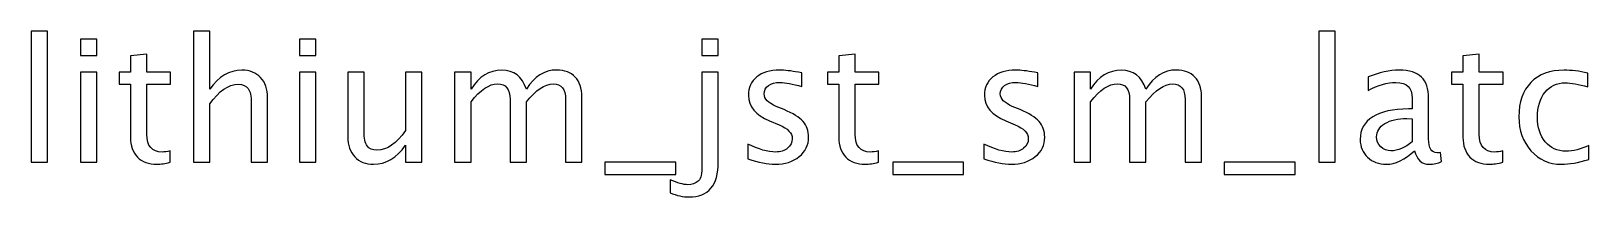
# Model space of a CAD drawing. Header units: centimetres. Extents: x -32.7 to 32.7, y -29.5 to 43.7.
# Drawn here: x 9.73 to 21.32, y -12.59 to -11.35 of the extents above; entities that cross this region are included whole.
import ezdxf

# ---------------------------------------------------------------- set-up
doc = ezdxf.new("R2010")
doc.units = ezdxf.units.CM
doc.header["$MEASUREMENT"] = 0
doc.layers.add('Layer 1', color=7, linetype='Continuous')

msp = doc.modelspace()

# ---------------------------------------------------------------- linework, layer by layer
at = {"layer": 'Layer 1'}
for points, knots in [([(9.72584, -12.32956), (9.72584, -12.32956), (9.72584, -11.35039), (9.72584, -11.35039), (9.72584, -11.35039), (9.72584, -11.35039), (9.84776, -11.35039), (9.84776, -11.35039), (9.84776, -11.35039), (9.84776, -11.35039), (9.84776, -12.32956), (9.84776, -12.32956), (9.84776, -12.32956), (9.84776, -12.32956), (9.72584, -12.32956), (9.72584, -12.32956)], [0, 0, 0, 0, 0.2, 0.2, 0.2, 0.2, 0.4, 0.4, 0.4, 0.4, 0.6, 0.6, 0.6, 0.6, 1, 1, 1, 1]), ([(10.93488, -12.32956), (10.93488, -12.32956), (10.93488, -11.35039), (10.93488, -11.35039), (10.93488, -11.35039), (10.93488, -11.35039), (11.0568, -11.35039), (11.0568, -11.35039), (11.0568, -11.35039), (11.0568, -11.35039), (11.0568, -11.78367), (11.0568, -11.78367), (11.0568, -11.78367), (11.12136, -11.68948), (11.20052, -11.64249), (11.29408, -11.64249), (11.29408, -11.64249), (11.35292, -11.64249), (11.3997, -11.6609), (11.4342, -11.69795), (11.4342, -11.69795), (11.4687, -11.73478), (11.48606, -11.78452), (11.48606, -11.84675), (11.48606, -11.84675), (11.48606, -11.84675), (11.48606, -12.32956), (11.48606, -12.32956), (11.48606, -12.32956), (11.48606, -12.32956), (11.36414, -12.32956), (11.36414, -12.32956), (11.36414, -12.32956), (11.36414, -12.32956), (11.36414, -11.88654), (11.36414, -11.88654), (11.36414, -11.88654), (11.36414, -11.83659), (11.35673, -11.80103), (11.34213, -11.77986), (11.34213, -11.77986), (11.32731, -11.75848), (11.30297, -11.7479), (11.26889, -11.7479), (11.26889, -11.7479), (11.19396, -11.7479), (11.12326, -11.79679), (11.0568, -11.89458), (11.0568, -11.89458), (11.0568, -11.89458), (11.0568, -12.32956), (11.0568, -12.32956), (11.0568, -12.32956), (11.0568, -12.32956), (10.93488, -12.32956), (10.93488, -12.32956)], [0, 0, 0, 0, 0.06666667, 0.06666667, 0.06666667, 0.06666667, 0.13333333, 0.13333333, 0.13333333, 0.13333333, 0.2, 0.2, 0.2, 0.2, 0.26666667, 0.26666667, 0.26666667, 0.26666667, 0.33333333, 0.33333333, 0.33333333, 0.33333333, 0.4, 0.4, 0.4, 0.4, 0.46666667, 0.46666667, 0.46666667, 0.46666667, 0.53333333, 0.53333333, 0.53333333, 0.53333333, 0.6, 0.6, 0.6, 0.6, 0.66666667, 0.66666667, 0.66666667, 0.66666667, 0.73333333, 0.73333333, 0.73333333, 0.73333333, 0.8, 0.8, 0.8, 0.8, 0.86666667, 0.86666667, 0.86666667, 0.86666667, 1, 1, 1, 1]), ([(19.31118, -12.32956), (19.31118, -12.32956), (19.31118, -11.35039), (19.31118, -11.35039), (19.31118, -11.35039), (19.31118, -11.35039), (19.4331, -11.35039), (19.4331, -11.35039), (19.4331, -11.35039), (19.4331, -11.35039), (19.4331, -12.32956), (19.4331, -12.32956), (19.4331, -12.32956), (19.4331, -12.32956), (19.31118, -12.32956), (19.31118, -12.32956)], [0, 0, 0, 0, 0.2, 0.2, 0.2, 0.2, 0.4, 0.4, 0.4, 0.4, 0.6, 0.6, 0.6, 0.6, 1, 1, 1, 1]), ([(10.09287, -11.53327), (10.09287, -11.53327), (10.09287, -11.41135), (10.09287, -11.41135), (10.09287, -11.41135), (10.09287, -11.41135), (10.21479, -11.41135), (10.21479, -11.41135), (10.21479, -11.41135), (10.21479, -11.41135), (10.21479, -11.53327), (10.21479, -11.53327), (10.21479, -11.53327), (10.21479, -11.53327), (10.09287, -11.53327), (10.09287, -11.53327)], [0, 0, 0, 0, 0.2, 0.2, 0.2, 0.2, 0.4, 0.4, 0.4, 0.4, 0.6, 0.6, 0.6, 0.6, 1, 1, 1, 1]), ([(11.72313, -11.53327), (11.72313, -11.53327), (11.72313, -11.41135), (11.72313, -11.41135), (11.72313, -11.41135), (11.72313, -11.41135), (11.84505, -11.41135), (11.84505, -11.41135), (11.84505, -11.41135), (11.84505, -11.41135), (11.84505, -11.53327), (11.84505, -11.53327), (11.84505, -11.53327), (11.84505, -11.53327), (11.72313, -11.53327), (11.72313, -11.53327)], [0, 0, 0, 0, 0.2, 0.2, 0.2, 0.2, 0.4, 0.4, 0.4, 0.4, 0.6, 0.6, 0.6, 0.6, 1, 1, 1, 1]), ([(14.71949, -11.53327), (14.71949, -11.53327), (14.71949, -11.41135), (14.71949, -11.41135), (14.71949, -11.41135), (14.71949, -11.41135), (14.84141, -11.41135), (14.84141, -11.41135), (14.84141, -11.41135), (14.84141, -11.41135), (14.84141, -11.53327), (14.84141, -11.53327), (14.84141, -11.53327), (14.84141, -11.53327), (14.71949, -11.53327), (14.71949, -11.53327)], [0, 0, 0, 0, 0.2, 0.2, 0.2, 0.2, 0.4, 0.4, 0.4, 0.4, 0.6, 0.6, 0.6, 0.6, 1, 1, 1, 1]), ([(10.76089, -12.32935), (10.72321, -12.33972), (10.69041, -12.3448), (10.66268, -12.3448), (10.66268, -12.3448), (10.60045, -12.3448), (10.55198, -12.32702), (10.51726, -12.29146), (10.51726, -12.29146), (10.48234, -12.2559), (10.46498, -12.20658), (10.46498, -12.14329), (10.46498, -12.14329), (10.46498, -12.14329), (10.46498, -11.7479), (10.46498, -11.7479), (10.46498, -11.7479), (10.46498, -11.7479), (10.38074, -11.7479), (10.38074, -11.7479), (10.38074, -11.7479), (10.38074, -11.7479), (10.38074, -11.65646), (10.38074, -11.65646), (10.38074, -11.65646), (10.38074, -11.65646), (10.46498, -11.65646), (10.46498, -11.65646), (10.46498, -11.65646), (10.46498, -11.65646), (10.46498, -11.53475), (10.46498, -11.53475), (10.46498, -11.53475), (10.46498, -11.53475), (10.5869, -11.52311), (10.5869, -11.52311), (10.5869, -11.52311), (10.5869, -11.52311), (10.5869, -11.65646), (10.5869, -11.65646), (10.5869, -11.65646), (10.5869, -11.65646), (10.76343, -11.65646), (10.76343, -11.65646), (10.76343, -11.65646), (10.76343, -11.65646), (10.76343, -11.7479), (10.76343, -11.7479), (10.76343, -11.7479), (10.76343, -11.7479), (10.5869, -11.7479), (10.5869, -11.7479), (10.5869, -11.7479), (10.5869, -11.7479), (10.5869, -12.12128), (10.5869, -12.12128), (10.5869, -12.12128), (10.5869, -12.20933), (10.62521, -12.25336), (10.70162, -12.25336), (10.70162, -12.25336), (10.71792, -12.25336), (10.73761, -12.25061), (10.76089, -12.24532), (10.76089, -12.24532), (10.76089, -12.24532), (10.76089, -12.32935), (10.76089, -12.32935)], [0, 0, 0, 0, 0.05555556, 0.05555556, 0.05555556, 0.05555556, 0.11111111, 0.11111111, 0.11111111, 0.11111111, 0.16666667, 0.16666667, 0.16666667, 0.16666667, 0.22222222, 0.22222222, 0.22222222, 0.22222222, 0.27777778, 0.27777778, 0.27777778, 0.27777778, 0.33333333, 0.33333333, 0.33333333, 0.33333333, 0.38888889, 0.38888889, 0.38888889, 0.38888889, 0.44444444, 0.44444444, 0.44444444, 0.44444444, 0.5, 0.5, 0.5, 0.5, 0.55555556, 0.55555556, 0.55555556, 0.55555556, 0.61111111, 0.61111111, 0.61111111, 0.61111111, 0.66666667, 0.66666667, 0.66666667, 0.66666667, 0.72222222, 0.72222222, 0.72222222, 0.72222222, 0.77777778, 0.77777778, 0.77777778, 0.77777778, 0.83333333, 0.83333333, 0.83333333, 0.83333333, 0.88888889, 0.88888889, 0.88888889, 0.88888889, 1, 1, 1, 1]), ([(16.03394, -12.32935), (15.99626, -12.33972), (15.96346, -12.3448), (15.93573, -12.3448), (15.93573, -12.3448), (15.8735, -12.3448), (15.82503, -12.32702), (15.79031, -12.29146), (15.79031, -12.29146), (15.75539, -12.2559), (15.73803, -12.20658), (15.73803, -12.14329), (15.73803, -12.14329), (15.73803, -12.14329), (15.73803, -11.7479), (15.73803, -11.7479), (15.73803, -11.7479), (15.73803, -11.7479), (15.65379, -11.7479), (15.65379, -11.7479), (15.65379, -11.7479), (15.65379, -11.7479), (15.65379, -11.65646), (15.65379, -11.65646), (15.65379, -11.65646), (15.65379, -11.65646), (15.73803, -11.65646), (15.73803, -11.65646), (15.73803, -11.65646), (15.73803, -11.65646), (15.73803, -11.53475), (15.73803, -11.53475), (15.73803, -11.53475), (15.73803, -11.53475), (15.85995, -11.52311), (15.85995, -11.52311), (15.85995, -11.52311), (15.85995, -11.52311), (15.85995, -11.65646), (15.85995, -11.65646), (15.85995, -11.65646), (15.85995, -11.65646), (16.03648, -11.65646), (16.03648, -11.65646), (16.03648, -11.65646), (16.03648, -11.65646), (16.03648, -11.7479), (16.03648, -11.7479), (16.03648, -11.7479), (16.03648, -11.7479), (15.85995, -11.7479), (15.85995, -11.7479), (15.85995, -11.7479), (15.85995, -11.7479), (15.85995, -12.12128), (15.85995, -12.12128), (15.85995, -12.12128), (15.85995, -12.20933), (15.89826, -12.25336), (15.97467, -12.25336), (15.97467, -12.25336), (15.99097, -12.25336), (16.01066, -12.25061), (16.03394, -12.24532), (16.03394, -12.24532), (16.03394, -12.24532), (16.03394, -12.32935), (16.03394, -12.32935)], [0, 0, 0, 0, 0.05555556, 0.05555556, 0.05555556, 0.05555556, 0.11111111, 0.11111111, 0.11111111, 0.11111111, 0.16666667, 0.16666667, 0.16666667, 0.16666667, 0.22222222, 0.22222222, 0.22222222, 0.22222222, 0.27777778, 0.27777778, 0.27777778, 0.27777778, 0.33333333, 0.33333333, 0.33333333, 0.33333333, 0.38888889, 0.38888889, 0.38888889, 0.38888889, 0.44444444, 0.44444444, 0.44444444, 0.44444444, 0.5, 0.5, 0.5, 0.5, 0.55555556, 0.55555556, 0.55555556, 0.55555556, 0.61111111, 0.61111111, 0.61111111, 0.61111111, 0.66666667, 0.66666667, 0.66666667, 0.66666667, 0.72222222, 0.72222222, 0.72222222, 0.72222222, 0.77777778, 0.77777778, 0.77777778, 0.77777778, 0.83333333, 0.83333333, 0.83333333, 0.83333333, 0.88888889, 0.88888889, 0.88888889, 0.88888889, 1, 1, 1, 1]), ([(20.68045, -12.32935), (20.64277, -12.33972), (20.60997, -12.3448), (20.58224, -12.3448), (20.58224, -12.3448), (20.52001, -12.3448), (20.47154, -12.32702), (20.43682, -12.29146), (20.43682, -12.29146), (20.4019, -12.2559), (20.38454, -12.20658), (20.38454, -12.14329), (20.38454, -12.14329), (20.38454, -12.14329), (20.38454, -11.7479), (20.38454, -11.7479), (20.38454, -11.7479), (20.38454, -11.7479), (20.3003, -11.7479), (20.3003, -11.7479), (20.3003, -11.7479), (20.3003, -11.7479), (20.3003, -11.65646), (20.3003, -11.65646), (20.3003, -11.65646), (20.3003, -11.65646), (20.38454, -11.65646), (20.38454, -11.65646), (20.38454, -11.65646), (20.38454, -11.65646), (20.38454, -11.53475), (20.38454, -11.53475), (20.38454, -11.53475), (20.38454, -11.53475), (20.50646, -11.52311), (20.50646, -11.52311), (20.50646, -11.52311), (20.50646, -11.52311), (20.50646, -11.65646), (20.50646, -11.65646), (20.50646, -11.65646), (20.50646, -11.65646), (20.68299, -11.65646), (20.68299, -11.65646), (20.68299, -11.65646), (20.68299, -11.65646), (20.68299, -11.7479), (20.68299, -11.7479), (20.68299, -11.7479), (20.68299, -11.7479), (20.50646, -11.7479), (20.50646, -11.7479), (20.50646, -11.7479), (20.50646, -11.7479), (20.50646, -12.12128), (20.50646, -12.12128), (20.50646, -12.12128), (20.50646, -12.20933), (20.54477, -12.25336), (20.62118, -12.25336), (20.62118, -12.25336), (20.63748, -12.25336), (20.65717, -12.25061), (20.68045, -12.24532), (20.68045, -12.24532), (20.68045, -12.24532), (20.68045, -12.32935), (20.68045, -12.32935)], [0, 0, 0, 0, 0.05555556, 0.05555556, 0.05555556, 0.05555556, 0.11111111, 0.11111111, 0.11111111, 0.11111111, 0.16666667, 0.16666667, 0.16666667, 0.16666667, 0.22222222, 0.22222222, 0.22222222, 0.22222222, 0.27777778, 0.27777778, 0.27777778, 0.27777778, 0.33333333, 0.33333333, 0.33333333, 0.33333333, 0.38888889, 0.38888889, 0.38888889, 0.38888889, 0.44444444, 0.44444444, 0.44444444, 0.44444444, 0.5, 0.5, 0.5, 0.5, 0.55555556, 0.55555556, 0.55555556, 0.55555556, 0.61111111, 0.61111111, 0.61111111, 0.61111111, 0.66666667, 0.66666667, 0.66666667, 0.66666667, 0.72222222, 0.72222222, 0.72222222, 0.72222222, 0.77777778, 0.77777778, 0.77777778, 0.77777778, 0.83333333, 0.83333333, 0.83333333, 0.83333333, 0.88888889, 0.88888889, 0.88888889, 0.88888889, 1, 1, 1, 1]), ([(10.09287, -12.32956), (10.09287, -12.32956), (10.09287, -11.65646), (10.09287, -11.65646), (10.09287, -11.65646), (10.09287, -11.65646), (10.21479, -11.65646), (10.21479, -11.65646), (10.21479, -11.65646), (10.21479, -11.65646), (10.21479, -12.32956), (10.21479, -12.32956), (10.21479, -12.32956), (10.21479, -12.32956), (10.09287, -12.32956), (10.09287, -12.32956)], [0, 0, 0, 0, 0.2, 0.2, 0.2, 0.2, 0.4, 0.4, 0.4, 0.4, 0.6, 0.6, 0.6, 0.6, 1, 1, 1, 1]), ([(11.72313, -12.32956), (11.72313, -12.32956), (11.72313, -11.65646), (11.72313, -11.65646), (11.72313, -11.65646), (11.72313, -11.65646), (11.84505, -11.65646), (11.84505, -11.65646), (11.84505, -11.65646), (11.84505, -11.65646), (11.84505, -12.32956), (11.84505, -12.32956), (11.84505, -12.32956), (11.84505, -12.32956), (11.72313, -12.32956), (11.72313, -12.32956)], [0, 0, 0, 0, 0.2, 0.2, 0.2, 0.2, 0.4, 0.4, 0.4, 0.4, 0.6, 0.6, 0.6, 0.6, 1, 1, 1, 1]), ([(12.5118, -12.32956), (12.5118, -12.32956), (12.5118, -12.20298), (12.5118, -12.20298), (12.5118, -12.20298), (12.44682, -12.2976), (12.36787, -12.3448), (12.27516, -12.3448), (12.27516, -12.3448), (12.21631, -12.3448), (12.16954, -12.32638), (12.13482, -12.28934), (12.13482, -12.28934), (12.0999, -12.2523), (12.08254, -12.20256), (12.08254, -12.13969), (12.08254, -12.13969), (12.08254, -12.13969), (12.08254, -11.65646), (12.08254, -11.65646), (12.08254, -11.65646), (12.08254, -11.65646), (12.20446, -11.65646), (12.20446, -11.65646), (12.20446, -11.65646), (12.20446, -11.65646), (12.20446, -12.0999), (12.20446, -12.0999), (12.20446, -12.0999), (12.20446, -12.15049), (12.21187, -12.18626), (12.22647, -12.20743), (12.22647, -12.20743), (12.24129, -12.22881), (12.26584, -12.23939), (12.30035, -12.23939), (12.30035, -12.23939), (12.37485, -12.23939), (12.44555, -12.19049), (12.5118, -12.09249), (12.5118, -12.09249), (12.5118, -12.09249), (12.5118, -11.65646), (12.5118, -11.65646), (12.5118, -11.65646), (12.5118, -11.65646), (12.63372, -11.65646), (12.63372, -11.65646), (12.63372, -11.65646), (12.63372, -11.65646), (12.63372, -12.32956), (12.63372, -12.32956), (12.63372, -12.32956), (12.63372, -12.32956), (12.5118, -12.32956), (12.5118, -12.32956)], [0, 0, 0, 0, 0.06666667, 0.06666667, 0.06666667, 0.06666667, 0.13333333, 0.13333333, 0.13333333, 0.13333333, 0.2, 0.2, 0.2, 0.2, 0.26666667, 0.26666667, 0.26666667, 0.26666667, 0.33333333, 0.33333333, 0.33333333, 0.33333333, 0.4, 0.4, 0.4, 0.4, 0.46666667, 0.46666667, 0.46666667, 0.46666667, 0.53333333, 0.53333333, 0.53333333, 0.53333333, 0.6, 0.6, 0.6, 0.6, 0.66666667, 0.66666667, 0.66666667, 0.66666667, 0.73333333, 0.73333333, 0.73333333, 0.73333333, 0.8, 0.8, 0.8, 0.8, 0.86666667, 0.86666667, 0.86666667, 0.86666667, 1, 1, 1, 1]), ([(12.87841, -12.32956), (12.87841, -12.32956), (12.87841, -11.65646), (12.87841, -11.65646), (12.87841, -11.65646), (12.87841, -11.65646), (13.00033, -11.65646), (13.00033, -11.65646), (13.00033, -11.65646), (13.00033, -11.65646), (13.00033, -11.78367), (13.00033, -11.78367), (13.00033, -11.78367), (13.05981, -11.68948), (13.13601, -11.64249), (13.22935, -11.64249), (13.22935, -11.64249), (13.31931, -11.64249), (13.38048, -11.68948), (13.41308, -11.78367), (13.41308, -11.78367), (13.47087, -11.68863), (13.54622, -11.64122), (13.63872, -11.64122), (13.63872, -11.64122), (13.69777, -11.64122), (13.7437, -11.65858), (13.77651, -11.6935), (13.77651, -11.6935), (13.80932, -11.72843), (13.82583, -11.77732), (13.82583, -11.84019), (13.82583, -11.84019), (13.82583, -11.84019), (13.82583, -12.32956), (13.82583, -12.32956), (13.82583, -12.32956), (13.82583, -12.32956), (13.70391, -12.32956), (13.70391, -12.32956), (13.70391, -12.32956), (13.70391, -12.32956), (13.70391, -11.86029), (13.70391, -11.86029), (13.70391, -11.86029), (13.70391, -11.78367), (13.67343, -11.74536), (13.61247, -11.74536), (13.61247, -11.74536), (13.54918, -11.74536), (13.48272, -11.79002), (13.41308, -11.87956), (13.41308, -11.87956), (13.41308, -11.87956), (13.41308, -12.32956), (13.41308, -12.32956), (13.41308, -12.32956), (13.41308, -12.32956), (13.29116, -12.32956), (13.29116, -12.32956), (13.29116, -12.32956), (13.29116, -12.32956), (13.29116, -11.85987), (13.29116, -11.85987), (13.29116, -11.85987), (13.29116, -11.78261), (13.26026, -11.74409), (13.19824, -11.74409), (13.19824, -11.74409), (13.13664, -11.74409), (13.0706, -11.78896), (13.00033, -11.87892), (13.00033, -11.87892), (13.00033, -11.87892), (13.00033, -12.32956), (13.00033, -12.32956), (13.00033, -12.32956), (13.00033, -12.32956), (12.87841, -12.32956), (12.87841, -12.32956)], [0, 0, 0, 0, 0.04761905, 0.04761905, 0.04761905, 0.04761905, 0.0952381, 0.0952381, 0.0952381, 0.0952381, 0.14285714, 0.14285714, 0.14285714, 0.14285714, 0.19047619, 0.19047619, 0.19047619, 0.19047619, 0.23809524, 0.23809524, 0.23809524, 0.23809524, 0.28571429, 0.28571429, 0.28571429, 0.28571429, 0.33333333, 0.33333333, 0.33333333, 0.33333333, 0.38095238, 0.38095238, 0.38095238, 0.38095238, 0.42857143, 0.42857143, 0.42857143, 0.42857143, 0.47619048, 0.47619048, 0.47619048, 0.47619048, 0.52380952, 0.52380952, 0.52380952, 0.52380952, 0.57142857, 0.57142857, 0.57142857, 0.57142857, 0.61904762, 0.61904762, 0.61904762, 0.61904762, 0.66666667, 0.66666667, 0.66666667, 0.66666667, 0.71428571, 0.71428571, 0.71428571, 0.71428571, 0.76190476, 0.76190476, 0.76190476, 0.76190476, 0.80952381, 0.80952381, 0.80952381, 0.80952381, 0.85714286, 0.85714286, 0.85714286, 0.85714286, 0.9047619, 0.9047619, 0.9047619, 0.9047619, 1, 1, 1, 1]), ([(14.482, -12.55816), (14.482, -12.55816), (14.482, -12.46037), (14.482, -12.46037), (14.482, -12.46037), (14.53915, -12.48492), (14.58275, -12.4972), (14.6126, -12.4972), (14.6126, -12.4972), (14.64647, -12.4972), (14.67292, -12.4881), (14.69155, -12.4699), (14.69155, -12.4699), (14.70404, -12.45762), (14.71166, -12.44344), (14.71483, -12.42777), (14.71483, -12.42777), (14.71801, -12.41211), (14.71949, -12.3793), (14.71949, -12.32935), (14.71949, -12.32935), (14.71949, -12.32935), (14.71949, -11.65646), (14.71949, -11.65646), (14.71949, -11.65646), (14.71949, -11.65646), (14.84141, -11.65646), (14.84141, -11.65646), (14.84141, -11.65646), (14.84141, -11.65646), (14.84141, -12.32914), (14.84141, -12.32914), (14.84141, -12.32914), (14.84141, -12.50207), (14.76839, -12.58864), (14.62212, -12.58864), (14.62212, -12.58864), (14.57873, -12.58864), (14.53195, -12.57848), (14.482, -12.55816)], [0, 0, 0, 0, 0.09090909, 0.09090909, 0.09090909, 0.09090909, 0.18181818, 0.18181818, 0.18181818, 0.18181818, 0.27272727, 0.27272727, 0.27272727, 0.27272727, 0.36363636, 0.36363636, 0.36363636, 0.36363636, 0.45454545, 0.45454545, 0.45454545, 0.45454545, 0.54545455, 0.54545455, 0.54545455, 0.54545455, 0.63636364, 0.63636364, 0.63636364, 0.63636364, 0.72727273, 0.72727273, 0.72727273, 0.72727273, 0.81818182, 0.81818182, 0.81818182, 0.81818182, 1, 1, 1, 1]), ([(15.06133, -12.30543), (15.06133, -12.30543), (15.06133, -12.19367), (15.06133, -12.19367), (15.06133, -12.19367), (15.14113, -12.23346), (15.21034, -12.25336), (15.2694, -12.25336), (15.2694, -12.25336), (15.30454, -12.25336), (15.33375, -12.24383), (15.35682, -12.22478), (15.35682, -12.22478), (15.37989, -12.20595), (15.39153, -12.18224), (15.39153, -12.15366), (15.39153, -12.15366), (15.39153, -12.11197), (15.35915, -12.07746), (15.29438, -12.05016), (15.29438, -12.05016), (15.29438, -12.05016), (15.22304, -12.01989), (15.22304, -12.01989), (15.22304, -12.01989), (15.11785, -11.97629), (15.06514, -11.91321), (15.06514, -11.8313), (15.06514, -11.8313), (15.06514, -11.77266), (15.08588, -11.72652), (15.12737, -11.69287), (15.12737, -11.69287), (15.16886, -11.65921), (15.2258, -11.64249), (15.29797, -11.64249), (15.29797, -11.64249), (15.33544, -11.64249), (15.38201, -11.64757), (15.43725, -11.65794), (15.43725, -11.65794), (15.43725, -11.65794), (15.46265, -11.66281), (15.46265, -11.66281), (15.46265, -11.66281), (15.46265, -11.66281), (15.46265, -11.76441), (15.46265, -11.76441), (15.46265, -11.76441), (15.39471, -11.74409), (15.34052, -11.73393), (15.30009, -11.73393), (15.30009, -11.73393), (15.26453, -11.73393), (15.23638, -11.74176), (15.215, -11.75721), (15.215, -11.75721), (15.19383, -11.77266), (15.18325, -11.79341), (15.18325, -11.81944), (15.18325, -11.81944), (15.18325, -11.85606), (15.21288, -11.88718), (15.27236, -11.91236), (15.27236, -11.91236), (15.27236, -11.91236), (15.33099, -11.93713), (15.33099, -11.93713), (15.33099, -11.93713), (15.39746, -11.96507), (15.44445, -11.9947), (15.47196, -12.02582), (15.47196, -12.02582), (15.49969, -12.05693), (15.51345, -12.09588), (15.51345, -12.14245), (15.51345, -12.14245), (15.51345, -12.2015), (15.49017, -12.24997), (15.44339, -12.28786), (15.44339, -12.28786), (15.39682, -12.32575), (15.33713, -12.3448), (15.26453, -12.3448), (15.26453, -12.3448), (15.20865, -12.3448), (15.14113, -12.33168), (15.06133, -12.30543)], [0, 0, 0, 0, 0.04347826, 0.04347826, 0.04347826, 0.04347826, 0.08695652, 0.08695652, 0.08695652, 0.08695652, 0.13043478, 0.13043478, 0.13043478, 0.13043478, 0.17391304, 0.17391304, 0.17391304, 0.17391304, 0.2173913, 0.2173913, 0.2173913, 0.2173913, 0.26086957, 0.26086957, 0.26086957, 0.26086957, 0.30434783, 0.30434783, 0.30434783, 0.30434783, 0.34782609, 0.34782609, 0.34782609, 0.34782609, 0.39130435, 0.39130435, 0.39130435, 0.39130435, 0.43478261, 0.43478261, 0.43478261, 0.43478261, 0.47826087, 0.47826087, 0.47826087, 0.47826087, 0.52173913, 0.52173913, 0.52173913, 0.52173913, 0.56521739, 0.56521739, 0.56521739, 0.56521739, 0.60869565, 0.60869565, 0.60869565, 0.60869565, 0.65217391, 0.65217391, 0.65217391, 0.65217391, 0.69565217, 0.69565217, 0.69565217, 0.69565217, 0.73913043, 0.73913043, 0.73913043, 0.73913043, 0.7826087, 0.7826087, 0.7826087, 0.7826087, 0.82608696, 0.82608696, 0.82608696, 0.82608696, 0.86956522, 0.86956522, 0.86956522, 0.86956522, 0.91304348, 0.91304348, 0.91304348, 0.91304348, 1, 1, 1, 1]), ([(16.8188, -12.30543), (16.8188, -12.30543), (16.8188, -12.19367), (16.8188, -12.19367), (16.8188, -12.19367), (16.8986, -12.23346), (16.96781, -12.25336), (17.02687, -12.25336), (17.02687, -12.25336), (17.06201, -12.25336), (17.09122, -12.24383), (17.11429, -12.22478), (17.11429, -12.22478), (17.13736, -12.20595), (17.149, -12.18224), (17.149, -12.15366), (17.149, -12.15366), (17.149, -12.11197), (17.11662, -12.07746), (17.05185, -12.05016), (17.05185, -12.05016), (17.05185, -12.05016), (16.98051, -12.01989), (16.98051, -12.01989), (16.98051, -12.01989), (16.87532, -11.97629), (16.82261, -11.91321), (16.82261, -11.8313), (16.82261, -11.8313), (16.82261, -11.77266), (16.84335, -11.72652), (16.88484, -11.69287), (16.88484, -11.69287), (16.92633, -11.65921), (16.98327, -11.64249), (17.05544, -11.64249), (17.05544, -11.64249), (17.09291, -11.64249), (17.13948, -11.64757), (17.19472, -11.65794), (17.19472, -11.65794), (17.19472, -11.65794), (17.22012, -11.66281), (17.22012, -11.66281), (17.22012, -11.66281), (17.22012, -11.66281), (17.22012, -11.76441), (17.22012, -11.76441), (17.22012, -11.76441), (17.15218, -11.74409), (17.09799, -11.73393), (17.05756, -11.73393), (17.05756, -11.73393), (17.022, -11.73393), (16.99385, -11.74176), (16.97247, -11.75721), (16.97247, -11.75721), (16.9513, -11.77266), (16.94072, -11.79341), (16.94072, -11.81944), (16.94072, -11.81944), (16.94072, -11.85606), (16.97035, -11.88718), (17.02983, -11.91236), (17.02983, -11.91236), (17.02983, -11.91236), (17.08846, -11.93713), (17.08846, -11.93713), (17.08846, -11.93713), (17.15493, -11.96507), (17.20192, -11.9947), (17.22943, -12.02582), (17.22943, -12.02582), (17.25716, -12.05693), (17.27092, -12.09588), (17.27092, -12.14245), (17.27092, -12.14245), (17.27092, -12.2015), (17.24764, -12.24997), (17.20086, -12.28786), (17.20086, -12.28786), (17.15429, -12.32575), (17.0946, -12.3448), (17.022, -12.3448), (17.022, -12.3448), (16.96612, -12.3448), (16.8986, -12.33168), (16.8188, -12.30543)], [0, 0, 0, 0, 0.04347826, 0.04347826, 0.04347826, 0.04347826, 0.08695652, 0.08695652, 0.08695652, 0.08695652, 0.13043478, 0.13043478, 0.13043478, 0.13043478, 0.17391304, 0.17391304, 0.17391304, 0.17391304, 0.2173913, 0.2173913, 0.2173913, 0.2173913, 0.26086957, 0.26086957, 0.26086957, 0.26086957, 0.30434783, 0.30434783, 0.30434783, 0.30434783, 0.34782609, 0.34782609, 0.34782609, 0.34782609, 0.39130435, 0.39130435, 0.39130435, 0.39130435, 0.43478261, 0.43478261, 0.43478261, 0.43478261, 0.47826087, 0.47826087, 0.47826087, 0.47826087, 0.52173913, 0.52173913, 0.52173913, 0.52173913, 0.56521739, 0.56521739, 0.56521739, 0.56521739, 0.60869565, 0.60869565, 0.60869565, 0.60869565, 0.65217391, 0.65217391, 0.65217391, 0.65217391, 0.69565217, 0.69565217, 0.69565217, 0.69565217, 0.73913043, 0.73913043, 0.73913043, 0.73913043, 0.7826087, 0.7826087, 0.7826087, 0.7826087, 0.82608696, 0.82608696, 0.82608696, 0.82608696, 0.86956522, 0.86956522, 0.86956522, 0.86956522, 0.91304348, 0.91304348, 0.91304348, 0.91304348, 1, 1, 1, 1]), ([(17.49042, -12.32956), (17.49042, -12.32956), (17.49042, -11.65646), (17.49042, -11.65646), (17.49042, -11.65646), (17.49042, -11.65646), (17.61234, -11.65646), (17.61234, -11.65646), (17.61234, -11.65646), (17.61234, -11.65646), (17.61234, -11.78367), (17.61234, -11.78367), (17.61234, -11.78367), (17.67182, -11.68948), (17.74802, -11.64249), (17.84136, -11.64249), (17.84136, -11.64249), (17.93132, -11.64249), (17.99249, -11.68948), (18.02509, -11.78367), (18.02509, -11.78367), (18.08288, -11.68863), (18.15823, -11.64122), (18.25073, -11.64122), (18.25073, -11.64122), (18.30978, -11.64122), (18.35571, -11.65858), (18.38852, -11.6935), (18.38852, -11.6935), (18.42133, -11.72843), (18.43784, -11.77732), (18.43784, -11.84019), (18.43784, -11.84019), (18.43784, -11.84019), (18.43784, -12.32956), (18.43784, -12.32956), (18.43784, -12.32956), (18.43784, -12.32956), (18.31592, -12.32956), (18.31592, -12.32956), (18.31592, -12.32956), (18.31592, -12.32956), (18.31592, -11.86029), (18.31592, -11.86029), (18.31592, -11.86029), (18.31592, -11.78367), (18.28544, -11.74536), (18.22448, -11.74536), (18.22448, -11.74536), (18.16119, -11.74536), (18.09473, -11.79002), (18.02509, -11.87956), (18.02509, -11.87956), (18.02509, -11.87956), (18.02509, -12.32956), (18.02509, -12.32956), (18.02509, -12.32956), (18.02509, -12.32956), (17.90317, -12.32956), (17.90317, -12.32956), (17.90317, -12.32956), (17.90317, -12.32956), (17.90317, -11.85987), (17.90317, -11.85987), (17.90317, -11.85987), (17.90317, -11.78261), (17.87227, -11.74409), (17.81025, -11.74409), (17.81025, -11.74409), (17.74865, -11.74409), (17.68261, -11.78896), (17.61234, -11.87892), (17.61234, -11.87892), (17.61234, -11.87892), (17.61234, -12.32956), (17.61234, -12.32956), (17.61234, -12.32956), (17.61234, -12.32956), (17.49042, -12.32956), (17.49042, -12.32956)], [0, 0, 0, 0, 0.04761905, 0.04761905, 0.04761905, 0.04761905, 0.0952381, 0.0952381, 0.0952381, 0.0952381, 0.14285714, 0.14285714, 0.14285714, 0.14285714, 0.19047619, 0.19047619, 0.19047619, 0.19047619, 0.23809524, 0.23809524, 0.23809524, 0.23809524, 0.28571429, 0.28571429, 0.28571429, 0.28571429, 0.33333333, 0.33333333, 0.33333333, 0.33333333, 0.38095238, 0.38095238, 0.38095238, 0.38095238, 0.42857143, 0.42857143, 0.42857143, 0.42857143, 0.47619048, 0.47619048, 0.47619048, 0.47619048, 0.52380952, 0.52380952, 0.52380952, 0.52380952, 0.57142857, 0.57142857, 0.57142857, 0.57142857, 0.61904762, 0.61904762, 0.61904762, 0.61904762, 0.66666667, 0.66666667, 0.66666667, 0.66666667, 0.71428571, 0.71428571, 0.71428571, 0.71428571, 0.76190476, 0.76190476, 0.76190476, 0.76190476, 0.80952381, 0.80952381, 0.80952381, 0.80952381, 0.85714286, 0.85714286, 0.85714286, 0.85714286, 0.9047619, 0.9047619, 0.9047619, 0.9047619, 1, 1, 1, 1]), ([(20.02513, -12.24383), (19.9519, -12.31114), (19.88141, -12.3448), (19.81368, -12.3448), (19.81368, -12.3448), (19.75801, -12.3448), (19.71165, -12.32744), (19.67504, -12.29252), (19.67504, -12.29252), (19.63821, -12.25759), (19.61979, -12.21357), (19.61979, -12.16044), (19.61979, -12.16044), (19.61979, -12.08699), (19.65069, -12.03047), (19.7125, -11.9911), (19.7125, -11.9911), (19.77431, -11.95173), (19.863, -11.93205), (19.97857, -11.93205), (19.97857, -11.93205), (19.97857, -11.93205), (20.00714, -11.93205), (20.00714, -11.93205), (20.00714, -11.93205), (20.00714, -11.93205), (20.00714, -11.85098), (20.00714, -11.85098), (20.00714, -11.85098), (20.00714, -11.77288), (19.9665, -11.73393), (19.88501, -11.73393), (19.88501, -11.73393), (19.82193, -11.73393), (19.75293, -11.75383), (19.67821, -11.79362), (19.67821, -11.79362), (19.67821, -11.79362), (19.67821, -11.69329), (19.67821, -11.69329), (19.67821, -11.69329), (19.76034, -11.65942), (19.83781, -11.64249), (19.91041, -11.64249), (19.91041, -11.64249), (19.98513, -11.64249), (20.04037, -11.65942), (20.07572, -11.6935), (20.07572, -11.6935), (20.11128, -11.72758), (20.12906, -11.78007), (20.12906, -11.85098), (20.12906, -11.85098), (20.12906, -11.85098), (20.12906, -12.15515), (20.12906, -12.15515), (20.12906, -12.15515), (20.12906, -12.22478), (20.15044, -12.25971), (20.19341, -12.25971), (20.19341, -12.25971), (20.1987, -12.25971), (20.20653, -12.25886), (20.2169, -12.25717), (20.2169, -12.25717), (20.2169, -12.25717), (20.22558, -12.3249), (20.22558, -12.3249), (20.22558, -12.3249), (20.19785, -12.33824), (20.16737, -12.3448), (20.13393, -12.3448), (20.13393, -12.3448), (20.07699, -12.3448), (20.0408, -12.31114), (20.02513, -12.24383)], [0, 0, 0, 0, 0.05, 0.05, 0.05, 0.05, 0.1, 0.1, 0.1, 0.1, 0.15, 0.15, 0.15, 0.15, 0.2, 0.2, 0.2, 0.2, 0.25, 0.25, 0.25, 0.25, 0.3, 0.3, 0.3, 0.3, 0.35, 0.35, 0.35, 0.35, 0.4, 0.4, 0.4, 0.4, 0.45, 0.45, 0.45, 0.45, 0.5, 0.5, 0.5, 0.5, 0.55, 0.55, 0.55, 0.55, 0.6, 0.6, 0.6, 0.6, 0.65, 0.65, 0.65, 0.65, 0.7, 0.7, 0.7, 0.7, 0.75, 0.75, 0.75, 0.75, 0.8, 0.8, 0.8, 0.8, 0.85, 0.85, 0.85, 0.85, 0.9, 0.9, 0.9, 0.9, 1, 1, 1, 1]), ([(21.3218, -12.30924), (21.24285, -12.33295), (21.17469, -12.3448), (21.11733, -12.3448), (21.11733, -12.3448), (21.02631, -12.3448), (20.95096, -12.31114), (20.89106, -12.24405), (20.89106, -12.24405), (20.83116, -12.17674), (20.8011, -12.09186), (20.8011, -11.98962), (20.8011, -11.98962), (20.8011, -11.8804), (20.83073, -11.7951), (20.89, -11.73414), (20.89, -11.73414), (20.94927, -11.67297), (21.03203, -11.64249), (21.13829, -11.64249), (21.13829, -11.64249), (21.19057, -11.64249), (21.24941, -11.64969), (21.31418, -11.66408), (21.31418, -11.66408), (21.31418, -11.66408), (21.31418, -11.76695), (21.31418, -11.76695), (21.31418, -11.76695), (21.24539, -11.74663), (21.1893, -11.73647), (21.14612, -11.73647), (21.14612, -11.73647), (21.08346, -11.73647), (21.0333, -11.75996), (20.99583, -11.80674), (20.99583, -11.80674), (20.95837, -11.85352), (20.93953, -11.91596), (20.93953, -11.99386), (20.93953, -11.99386), (20.93953, -12.06942), (20.959, -12.13038), (20.99774, -12.17716), (20.99774, -12.17716), (21.03647, -12.22373), (21.08706, -12.24701), (21.14993, -12.24701), (21.14993, -12.24701), (21.2056, -12.24701), (21.26275, -12.23262), (21.3218, -12.20383), (21.3218, -12.20383), (21.3218, -12.20383), (21.3218, -12.30924), (21.3218, -12.30924)], [0, 0, 0, 0, 0.06666667, 0.06666667, 0.06666667, 0.06666667, 0.13333333, 0.13333333, 0.13333333, 0.13333333, 0.2, 0.2, 0.2, 0.2, 0.26666667, 0.26666667, 0.26666667, 0.26666667, 0.33333333, 0.33333333, 0.33333333, 0.33333333, 0.4, 0.4, 0.4, 0.4, 0.46666667, 0.46666667, 0.46666667, 0.46666667, 0.53333333, 0.53333333, 0.53333333, 0.53333333, 0.6, 0.6, 0.6, 0.6, 0.66666667, 0.66666667, 0.66666667, 0.66666667, 0.73333333, 0.73333333, 0.73333333, 0.73333333, 0.8, 0.8, 0.8, 0.8, 0.86666667, 0.86666667, 0.86666667, 0.86666667, 1, 1, 1, 1]), ([(20.00714, -12.17737), (20.00714, -12.17737), (20.00714, -12.00444), (20.00714, -12.00444), (20.00714, -12.00444), (20.00714, -12.00444), (19.96798, -12.00317), (19.96798, -12.00317), (19.96798, -12.00317), (19.90025, -12.00317), (19.84564, -12.01566), (19.80394, -12.04063), (19.80394, -12.04063), (19.76245, -12.06582), (19.74171, -12.09905), (19.74171, -12.14054), (19.74171, -12.14054), (19.74171, -12.16954), (19.75208, -12.19409), (19.77261, -12.2142), (19.77261, -12.2142), (19.79336, -12.23431), (19.81855, -12.24447), (19.84839, -12.24447), (19.84839, -12.24447), (19.89919, -12.24447), (19.95211, -12.22203), (20.00714, -12.17737)], [0, 0, 0, 0, 0.125, 0.125, 0.125, 0.125, 0.25, 0.25, 0.25, 0.25, 0.375, 0.375, 0.375, 0.375, 0.5, 0.5, 0.5, 0.5, 0.625, 0.625, 0.625, 0.625, 0.75, 0.75, 0.75, 0.75, 1, 1, 1, 1]), ([(13.99559, -12.421), (13.99559, -12.421), (13.99559, -12.32956), (13.99559, -12.32956), (13.99559, -12.32956), (13.99559, -12.32956), (14.52391, -12.32956), (14.52391, -12.32956), (14.52391, -12.32956), (14.52391, -12.32956), (14.52391, -12.421), (14.52391, -12.421), (14.52391, -12.421), (14.52391, -12.421), (13.99559, -12.421), (13.99559, -12.421)], [0, 0, 0, 0, 0.2, 0.2, 0.2, 0.2, 0.4, 0.4, 0.4, 0.4, 0.6, 0.6, 0.6, 0.6, 1, 1, 1, 1]), ([(16.13935, -12.421), (16.13935, -12.421), (16.13935, -12.32956), (16.13935, -12.32956), (16.13935, -12.32956), (16.13935, -12.32956), (16.66767, -12.32956), (16.66767, -12.32956), (16.66767, -12.32956), (16.66767, -12.32956), (16.66767, -12.421), (16.66767, -12.421), (16.66767, -12.421), (16.66767, -12.421), (16.13935, -12.421), (16.13935, -12.421)], [0, 0, 0, 0, 0.2, 0.2, 0.2, 0.2, 0.4, 0.4, 0.4, 0.4, 0.6, 0.6, 0.6, 0.6, 1, 1, 1, 1]), ([(18.6076, -12.421), (18.6076, -12.421), (18.6076, -12.32956), (18.6076, -12.32956), (18.6076, -12.32956), (18.6076, -12.32956), (19.13592, -12.32956), (19.13592, -12.32956), (19.13592, -12.32956), (19.13592, -12.32956), (19.13592, -12.421), (19.13592, -12.421), (19.13592, -12.421), (19.13592, -12.421), (18.6076, -12.421), (18.6076, -12.421)], [0, 0, 0, 0, 0.2, 0.2, 0.2, 0.2, 0.4, 0.4, 0.4, 0.4, 0.6, 0.6, 0.6, 0.6, 1, 1, 1, 1])]:
    msp.add_open_spline(points, degree=3, knots=knots, dxfattribs=at)

doc.saveas('drawing.dxf')
